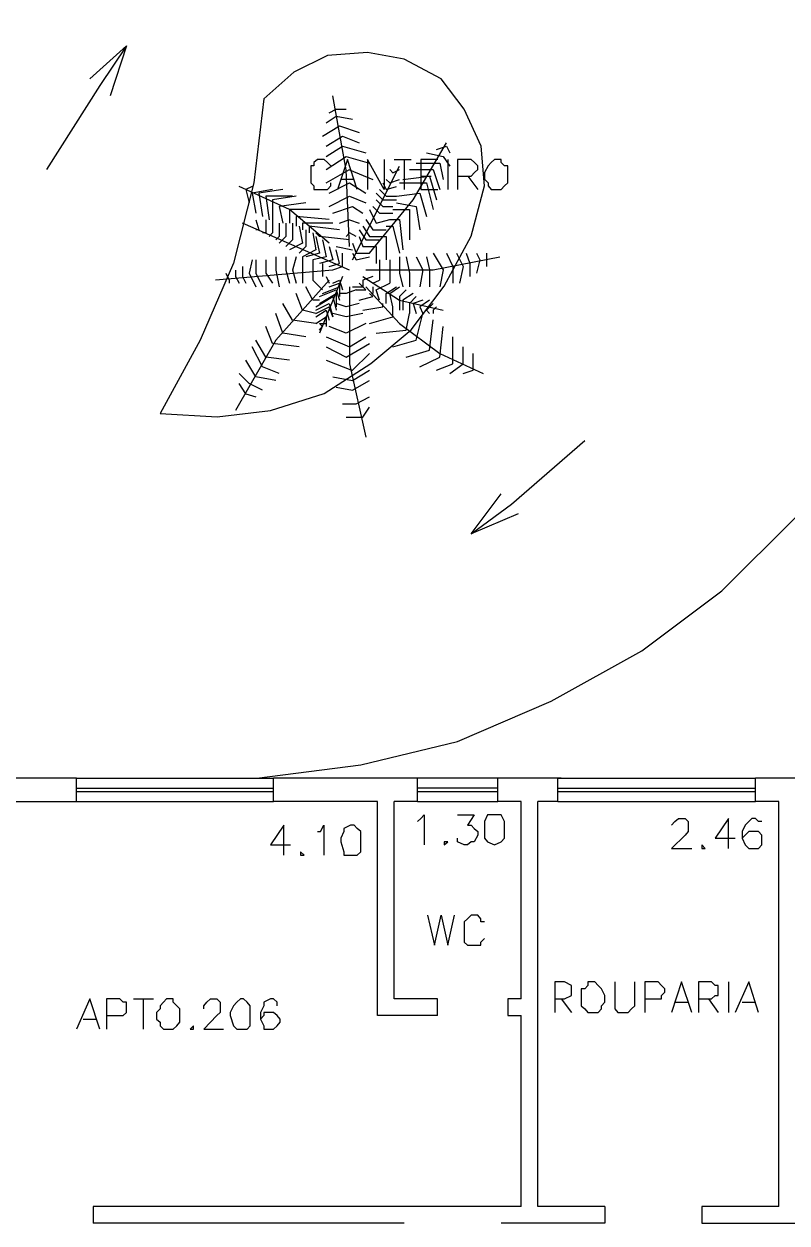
# Model space of a CAD drawing. Header units: millimetres. Extents: x -369 to -70, y -1414 to -1185.
# Drawn here: x -246.72 to -238.99, y -1321.96 to -1309.83 of the extents above; entities that cross this region are included whole.
import ezdxf

# ---------------------------------------------------------------- set-up
doc = ezdxf.new("R2010")
doc.units = ezdxf.units.MM
doc.header["$MEASUREMENT"] = 0
for name, color, linetype in [('10', 10, 'Continuous'), ('2', 2, 'Continuous'), ('50', 50, 'Continuous'), ('64', 64, 'Continuous'), ('8', 8, 'Continuous')]:
    doc.layers.add(name, color=color, linetype=linetype)

msp = doc.modelspace()

# ---------------------------------------------------------------- linework, layer by layer
at = {"layer": '10'}
for points in [[(-246.184, -1317.463), (-248.418, -1317.463)], [(-247.235, -1317.699), (-246.184, -1317.699), (-246.184, -1317.699), (-246.184, -1317.463)], [(-242.735, -1317.463), (-244.19, -1317.463)], [(-243.139, -1317.699), (-244.19, -1317.699), (-244.19, -1317.463)], [(-241.313, -1317.463), (-242.735, -1317.463)], [(-242.735, -1317.699), (-242.735, -1317.463)], [(-241.281, -1317.463), (-241.92, -1317.463)], [(-241.684, -1317.699), (-241.92, -1317.699), (-241.92, -1317.463)], [(-241.313, -1317.699), (-241.313, -1317.463)], [(-238.539, -1317.463), (-239.314, -1317.463)], [(-239.079, -1317.699), (-239.314, -1317.699), (-239.314, -1317.463)], [(-243.139, -1319.865), (-243.139, -1317.699)], [(-242.971, -1319.697), (-242.971, -1317.699)], [(-242.735, -1317.699), (-242.971, -1317.699)], [(-241.684, -1319.697), (-241.684, -1317.699)], [(-241.516, -1321.795), (-241.516, -1317.699)], [(-241.313, -1317.699), (-241.516, -1317.699)], [(-239.079, -1321.795), (-239.079, -1317.699)], [(-242.531, -1319.697), (-242.971, -1319.697)], [(-242.531, -1319.865), (-242.531, -1319.697)], [(-241.684, -1319.697), (-241.82, -1319.697), (-241.82, -1319.697), (-241.82, -1319.865), (-241.684, -1319.865)], [(-242.531, -1319.865), (-243.139, -1319.865)], [(-241.684, -1321.795), (-241.684, -1319.865)], [(-241.684, -1321.795), (-246.016, -1321.795)], [(-246.016, -1321.795), (-246.016, -1321.963)], [(-240.837, -1321.795), (-241.516, -1321.795)], [(-240.837, -1321.795), (-240.837, -1321.963)], [(-239.079, -1321.795), (-239.858, -1321.795), (-239.858, -1321.795), (-239.858, -1321.963), (-239.858, -1321.963), (-238.911, -1321.963)], [(-242.867, -1321.963), (-246.016, -1321.963)], [(-240.837, -1321.963), (-241.888, -1321.963)]]:
    msp.add_lwpolyline(points, dxfattribs=at)
at = {"layer": '2'}
for points in [[(-245.373, -1317.463), (-244.358, -1317.463), (-243.307, -1317.327), (-242.328, -1317.092), (-241.38, -1316.684), (-240.465, -1316.176), (-239.654, -1315.569), (-238.907, -1314.822), (-238.299, -1314.01), (-238.299, -1314.01), (-238.028, -1313.199), (-237.928, -1312.352), (-237.928, -1311.509), (-238.063, -1310.697), (-238.367, -1309.882), (-238.775, -1309.139)], [(-245.337, -1313.775), (-244.761, -1313.807), (-244.222, -1313.743), (-243.678, -1313.571), (-243.207, -1313.267), (-242.799, -1312.927), (-242.463, -1312.488), (-242.192, -1311.98), (-242.056, -1311.473), (-242.088, -1311.069), (-242.26, -1310.697), (-242.495, -1310.39), (-242.867, -1310.19), (-243.239, -1310.122), (-243.646, -1310.154), (-243.986, -1310.322), (-244.29, -1310.593), (-244.29, -1310.593), (-244.39, -1311.441), (-244.594, -1312.252), (-244.933, -1313.031), (-245.337, -1313.775)]]:
    msp.add_lwpolyline(points, dxfattribs=at)
at = {"layer": '50'}
for points in [[(-245.677, -1310.054), (-245.948, -1310.458), (-246.488, -1311.305)], [(-246.048, -1310.39), (-245.677, -1310.054), (-245.844, -1310.561)], [(-243.61, -1311.269), (-243.61, -1311.269), (-243.646, -1311.237), (-243.678, -1311.205), (-243.746, -1311.205), (-243.782, -1311.237), (-243.782, -1311.269), (-243.814, -1311.269), (-243.814, -1311.337), (-243.814, -1311.405), (-243.814, -1311.441), (-243.782, -1311.473), (-243.782, -1311.509), (-243.746, -1311.509), (-243.678, -1311.509), (-243.646, -1311.509), (-243.61, -1311.473), (-243.61, -1311.441)], [(-243.343, -1311.509), (-243.443, -1311.205), (-243.443, -1311.205), (-243.542, -1311.509)], [(-243.071, -1311.205), (-243.071, -1311.509), (-243.071, -1311.509), (-243.239, -1311.205), (-243.239, -1311.205), (-243.239, -1311.509)], [(-242.971, -1311.205), (-242.799, -1311.205)], [(-242.867, -1311.205), (-242.867, -1311.509)], [(-242.527, -1311.205), (-242.699, -1311.205), (-242.699, -1311.205), (-242.699, -1311.509)], [(-242.428, -1311.205), (-242.428, -1311.509)], [(-242.328, -1311.373), (-242.192, -1311.373), (-242.156, -1311.337), (-242.124, -1311.305), (-242.124, -1311.269), (-242.156, -1311.237), (-242.192, -1311.205), (-242.328, -1311.205), (-242.328, -1311.205), (-242.328, -1311.509)], [(-241.956, -1311.205), (-241.988, -1311.237), (-242.02, -1311.269), (-242.056, -1311.337), (-242.056, -1311.405), (-242.02, -1311.441), (-242.02, -1311.473), (-241.988, -1311.509), (-241.956, -1311.509), (-241.888, -1311.509), (-241.852, -1311.473), (-241.82, -1311.441), (-241.82, -1311.405), (-241.82, -1311.337), (-241.82, -1311.269), (-241.852, -1311.269), (-241.888, -1311.237), (-241.888, -1311.205), (-241.956, -1311.205)], [(-242.699, -1311.373), (-242.595, -1311.373)], [(-242.224, -1311.373), (-242.124, -1311.509)], [(-243.511, -1311.405), (-243.375, -1311.405)], [(-242.699, -1311.509), (-242.527, -1311.509)], [(-242.192, -1314.993), (-241.784, -1314.69), (-241.041, -1314.046)], [(-241.716, -1314.79), (-242.192, -1314.993), (-241.888, -1314.586)], [(-242.735, -1317.903), (-242.699, -1317.871), (-242.667, -1317.835), (-242.667, -1318.139)], [(-242.328, -1317.835), (-242.16, -1317.835), (-242.228, -1317.939), (-242.192, -1317.939), (-242.16, -1317.971), (-242.124, -1318.003), (-242.124, -1318.039), (-242.16, -1318.107), (-242.192, -1318.107), (-242.228, -1318.139), (-242.26, -1318.139), (-242.328, -1318.107), (-242.328, -1318.071)], [(-241.956, -1317.835), (-242.024, -1317.835), (-242.056, -1317.903), (-242.056, -1317.971), (-242.056, -1318.003), (-242.056, -1318.071), (-242.024, -1318.107), (-241.956, -1318.139), (-241.888, -1318.107), (-241.852, -1318.071), (-241.852, -1318.003), (-241.852, -1317.971), (-241.852, -1317.903), (-241.888, -1317.835), (-241.956, -1317.835)], [(-240.162, -1317.939), (-240.162, -1317.939), (-240.13, -1317.903), (-240.094, -1317.871), (-240.026, -1317.871), (-239.994, -1317.903), (-239.994, -1317.939), (-239.994, -1317.971), (-239.994, -1318.003), (-240.026, -1318.039), (-240.162, -1318.175), (-239.958, -1318.175)], [(-239.586, -1318.175), (-239.586, -1317.871), (-239.586, -1317.871), (-239.722, -1318.071), (-239.518, -1318.071)], [(-239.25, -1317.903), (-239.282, -1317.903), (-239.314, -1317.871), (-239.35, -1317.871), (-239.382, -1317.903), (-239.418, -1317.939), (-239.45, -1318.003), (-239.45, -1318.071), (-239.418, -1318.139), (-239.382, -1318.175), (-239.35, -1318.175), (-239.282, -1318.175), (-239.25, -1318.139), (-239.25, -1318.107), (-239.25, -1318.071), (-239.25, -1318.039), (-239.282, -1318.003), (-239.35, -1318.003), (-239.382, -1318.003), (-239.418, -1318.039), (-239.45, -1318.071)], [(-244.086, -1318.243), (-244.086, -1317.939), (-244.086, -1317.939), (-244.222, -1318.139), (-244.018, -1318.139)], [(-243.746, -1318.003), (-243.714, -1318.003), (-243.682, -1317.939), (-243.682, -1318.243)], [(-243.411, -1317.939), (-243.479, -1317.971), (-243.479, -1318.003), (-243.511, -1318.071), (-243.511, -1318.107), (-243.479, -1318.207), (-243.479, -1318.243), (-243.411, -1318.243), (-243.375, -1318.243), (-243.343, -1318.243), (-243.307, -1318.207), (-243.307, -1318.107), (-243.307, -1318.071), (-243.307, -1318.003), (-243.343, -1317.971), (-243.375, -1317.939), (-243.411, -1317.939)], [(-242.463, -1318.107), (-242.463, -1318.107), (-242.463, -1318.139), (-242.428, -1318.107), (-242.463, -1318.107)], [(-239.858, -1318.139), (-239.858, -1318.175), (-239.822, -1318.175), (-239.858, -1318.139)], [(-243.918, -1318.207), (-243.918, -1318.243), (-243.882, -1318.243), (-243.918, -1318.207)], [(-242.631, -1318.85), (-242.563, -1319.154), (-242.563, -1319.154), (-242.495, -1318.85), (-242.495, -1318.85), (-242.428, -1319.154), (-242.428, -1319.154), (-242.36, -1318.85)], [(-242.056, -1318.918), (-242.092, -1318.918), (-242.092, -1318.886), (-242.124, -1318.85), (-242.192, -1318.85), (-242.228, -1318.886), (-242.26, -1318.918), (-242.26, -1318.986), (-242.26, -1319.054), (-242.26, -1319.086), (-242.26, -1319.122), (-242.228, -1319.154), (-242.192, -1319.154), (-242.124, -1319.154), (-242.092, -1319.154), (-242.092, -1319.122), (-242.056, -1319.086)], [(-241.344, -1319.697), (-241.245, -1319.697), (-241.177, -1319.661), (-241.177, -1319.629), (-241.177, -1319.593), (-241.177, -1319.561), (-241.245, -1319.525), (-241.344, -1319.525), (-241.344, -1319.525), (-241.344, -1319.833)], [(-241.009, -1319.525), (-241.009, -1319.561), (-241.041, -1319.593), (-241.077, -1319.593), (-241.077, -1319.661), (-241.077, -1319.729), (-241.077, -1319.765), (-241.041, -1319.797), (-241.009, -1319.833), (-240.941, -1319.833), (-240.905, -1319.833), (-240.873, -1319.797), (-240.873, -1319.765), (-240.837, -1319.729), (-240.837, -1319.661), (-240.873, -1319.593), (-240.905, -1319.561), (-240.941, -1319.525), (-241.009, -1319.525)], [(-240.737, -1319.525), (-240.737, -1319.765), (-240.737, -1319.797), (-240.705, -1319.833), (-240.669, -1319.833), (-240.637, -1319.833), (-240.601, -1319.833), (-240.569, -1319.797), (-240.533, -1319.765), (-240.533, -1319.525)], [(-240.433, -1319.697), (-240.297, -1319.697), (-240.265, -1319.697), (-240.265, -1319.661), (-240.23, -1319.629), (-240.23, -1319.593), (-240.265, -1319.561), (-240.297, -1319.525), (-240.433, -1319.525), (-240.433, -1319.525), (-240.433, -1319.833)], [(-239.958, -1319.833), (-240.062, -1319.525), (-240.062, -1319.525), (-240.162, -1319.833)], [(-239.89, -1319.697), (-239.758, -1319.697), (-239.722, -1319.661), (-239.69, -1319.661), (-239.69, -1319.629), (-239.69, -1319.593), (-239.69, -1319.561), (-239.722, -1319.561), (-239.758, -1319.525), (-239.89, -1319.525), (-239.89, -1319.525), (-239.89, -1319.833)], [(-239.586, -1319.525), (-239.586, -1319.833)], [(-239.282, -1319.833), (-239.382, -1319.525), (-239.382, -1319.525), (-239.518, -1319.833)], [(-245.948, -1320.001), (-246.048, -1319.697), (-246.048, -1319.697), (-246.184, -1320.001)], [(-245.88, -1319.865), (-245.744, -1319.865), (-245.713, -1319.865), (-245.677, -1319.833), (-245.677, -1319.797), (-245.677, -1319.765), (-245.677, -1319.729), (-245.713, -1319.729), (-245.744, -1319.697), (-245.88, -1319.697), (-245.88, -1319.697), (-245.88, -1320.001)], [(-245.609, -1319.697), (-245.405, -1319.697)], [(-245.509, -1319.697), (-245.509, -1320.001)], [(-245.273, -1319.697), (-245.305, -1319.729), (-245.337, -1319.765), (-245.337, -1319.797), (-245.373, -1319.833), (-245.373, -1319.901), (-245.337, -1319.933), (-245.337, -1319.969), (-245.305, -1320.001), (-245.273, -1320.001), (-245.205, -1320.001), (-245.169, -1319.969), (-245.137, -1319.933), (-245.137, -1319.901), (-245.137, -1319.833), (-245.137, -1319.797), (-245.169, -1319.765), (-245.205, -1319.729), (-245.205, -1319.697), (-245.273, -1319.697)], [(-244.897, -1319.797), (-244.897, -1319.765), (-244.865, -1319.729), (-244.829, -1319.697), (-244.765, -1319.697), (-244.729, -1319.729), (-244.729, -1319.765), (-244.729, -1319.797), (-244.729, -1319.833), (-244.765, -1319.865), (-244.897, -1320.001), (-244.697, -1320.001)], [(-244.526, -1319.697), (-244.562, -1319.729), (-244.594, -1319.765), (-244.63, -1319.833), (-244.63, -1319.865), (-244.594, -1319.969), (-244.562, -1320.001), (-244.526, -1320.001), (-244.494, -1320.001), (-244.458, -1320.001), (-244.426, -1319.969), (-244.426, -1319.865), (-244.426, -1319.833), (-244.426, -1319.765), (-244.458, -1319.729), (-244.494, -1319.697), (-244.526, -1319.697)], [(-244.154, -1319.765), (-244.154, -1319.729), (-244.19, -1319.697), (-244.222, -1319.697), (-244.29, -1319.729), (-244.29, -1319.765), (-244.322, -1319.833), (-244.322, -1319.901), (-244.29, -1319.969), (-244.29, -1320.001), (-244.222, -1320.001), (-244.19, -1320.001), (-244.154, -1319.969), (-244.122, -1319.933), (-244.122, -1319.901), (-244.154, -1319.865), (-244.19, -1319.833), (-244.222, -1319.833), (-244.29, -1319.833), (-244.29, -1319.865), (-244.322, -1319.901)], [(-241.281, -1319.697), (-241.177, -1319.833)], [(-240.13, -1319.729), (-239.994, -1319.729)], [(-239.79, -1319.697), (-239.69, -1319.833)], [(-239.45, -1319.729), (-239.314, -1319.729)], [(-246.116, -1319.901), (-245.98, -1319.901)], [(-245.001, -1319.969), (-245.033, -1320.001), (-245.001, -1320.001), (-245.001, -1319.969)]]:
    msp.add_lwpolyline(points, dxfattribs=at)
at = {"layer": '64'}
for points in [[(-243.423, -1312.084), (-243.455, -1311.309), (-243.59, -1310.561)], [(-243.658, -1310.833), (-243.558, -1310.765), (-243.391, -1310.797)], [(-243.626, -1310.733), (-243.558, -1310.697), (-243.558, -1310.697), (-243.455, -1310.697)], [(-243.694, -1310.969), (-243.523, -1310.865)], [(-243.523, -1310.865), (-243.323, -1310.933)], [(-243.658, -1311.069), (-243.491, -1310.969)], [(-243.491, -1310.969), (-243.323, -1311.037)], [(-243.658, -1311.173), (-243.491, -1311.069)], [(-243.491, -1311.069), (-243.255, -1311.137)], [(-243.219, -1312.152), (-242.779, -1311.613), (-242.44, -1311.037)], [(-242.643, -1311.137), (-242.475, -1311.173)], [(-242.543, -1311.105), (-242.44, -1311.069)], [(-242.44, -1311.069), (-242.408, -1311.137)], [(-243.658, -1311.305), (-243.455, -1311.173)], [(-243.455, -1311.173), (-243.219, -1311.241)], [(-242.747, -1311.241), (-242.507, -1311.241)], [(-242.507, -1311.241), (-242.475, -1311.409)], [(-242.475, -1311.173), (-242.408, -1311.273)], [(-243.658, -1311.441), (-243.423, -1311.305)], [(-243.423, -1311.309), (-243.187, -1311.409)], [(-243.391, -1312.22), (-242.915, -1311.273)], [(-243.015, -1311.305), (-242.983, -1311.341)], [(-242.983, -1311.341), (-242.915, -1311.305)], [(-242.883, -1311.409), (-242.611, -1311.373)], [(-242.815, -1311.305), (-242.575, -1311.305)], [(-242.611, -1311.373), (-242.543, -1311.613)], [(-242.575, -1311.305), (-242.507, -1311.509)], [(-243.626, -1312.052), (-244.03, -1311.712), (-244.538, -1311.477)], [(-244.406, -1311.477), (-244.47, -1311.509), (-244.47, -1311.509), (-244.438, -1311.645)], [(-243.626, -1311.545), (-243.423, -1311.441)], [(-243.423, -1311.441), (-243.255, -1311.545)], [(-243.083, -1311.441), (-243.051, -1311.509)], [(-243.051, -1311.409), (-243.015, -1311.441)], [(-243.051, -1311.509), (-242.947, -1311.477)], [(-243.015, -1311.441), (-242.915, -1311.409)], [(-242.915, -1311.441), (-242.643, -1311.441)], [(-242.643, -1311.441), (-242.575, -1311.712)], [(-244.202, -1311.509), (-244.406, -1311.545)], [(-244.406, -1311.545), (-244.37, -1311.748)], [(-244.098, -1311.509), (-244.338, -1311.545)], [(-244.338, -1311.545), (-244.302, -1311.78)], [(-244.27, -1311.577), (-244.234, -1311.816)], [(-243.998, -1311.577), (-244.27, -1311.577)], [(-243.962, -1311.577), (-244.202, -1311.613), (-244.202, -1311.613), (-244.202, -1311.816)], [(-243.626, -1311.68), (-243.423, -1311.577)], [(-243.423, -1311.577), (-243.255, -1311.645)], [(-243.151, -1311.545), (-243.083, -1311.613)], [(-243.151, -1311.613), (-243.083, -1311.68)], [(-243.119, -1311.509), (-243.051, -1311.577)], [(-243.083, -1311.613), (-242.947, -1311.613)], [(-243.051, -1311.577), (-242.947, -1311.577)], [(-242.947, -1311.577), (-242.711, -1311.545)], [(-242.711, -1311.545), (-242.643, -1311.78)], [(-243.862, -1311.645), (-244.134, -1311.68), (-244.134, -1311.68), (-244.098, -1311.848)], [(-244.03, -1311.712), (-244.03, -1311.848)], [(-243.726, -1311.712), (-244.03, -1311.712)], [(-243.59, -1311.748), (-243.391, -1311.68)], [(-243.391, -1311.68), (-243.287, -1311.748)], [(-243.219, -1311.712), (-243.151, -1311.848)], [(-243.187, -1311.68), (-243.119, -1311.748)], [(-243.119, -1311.748), (-242.983, -1311.748)], [(-243.083, -1311.68), (-242.983, -1311.68)], [(-242.983, -1311.712), (-242.815, -1311.712)], [(-242.947, -1311.645), (-242.747, -1311.68)], [(-242.815, -1311.712), (-242.815, -1312.016)], [(-242.747, -1311.68), (-242.711, -1311.916)], [(-243.423, -1312.324), (-244.506, -1311.848)], [(-244.37, -1311.816), (-244.338, -1311.916), (-244.338, -1311.916), (-244.37, -1311.916)], [(-244.27, -1311.816), (-244.27, -1311.948), (-244.27, -1311.948), (-244.302, -1311.948)], [(-244.202, -1311.812), (-244.202, -1311.948)], [(-244.134, -1311.848), (-244.134, -1311.984)], [(-244.066, -1311.848), (-244.066, -1311.984)], [(-243.998, -1311.848), (-243.998, -1312.016)], [(-243.962, -1311.78), (-243.962, -1311.88)], [(-243.626, -1311.812), (-243.962, -1311.78)], [(-243.898, -1311.848), (-243.898, -1311.916)], [(-243.59, -1311.848), (-243.898, -1311.848)], [(-243.523, -1311.848), (-243.423, -1311.812)], [(-243.423, -1311.816), (-243.323, -1311.848)], [(-243.255, -1311.812), (-243.187, -1311.916)], [(-243.151, -1311.848), (-243.015, -1311.812)], [(-243.015, -1311.812), (-242.915, -1311.812)], [(-242.915, -1311.812), (-242.883, -1312.12)], [(-244.202, -1311.948), (-244.234, -1311.984)], [(-244.134, -1311.984), (-244.166, -1312.016)], [(-244.066, -1311.984), (-244.134, -1312.052)], [(-243.93, -1311.88), (-243.898, -1312.052)], [(-243.862, -1311.916), (-243.862, -1312.084)], [(-243.83, -1311.88), (-243.83, -1311.948)], [(-243.523, -1311.916), (-243.83, -1311.88)], [(-243.794, -1311.948), (-243.762, -1312.12)], [(-243.726, -1311.984), (-243.762, -1311.948)], [(-243.762, -1311.984), (-243.726, -1312.152)], [(-243.423, -1312.016), (-243.726, -1311.984)], [(-243.423, -1311.948), (-243.455, -1311.984)], [(-243.355, -1311.984), (-243.423, -1311.948)], [(-243.323, -1311.916), (-243.255, -1312.016)], [(-243.323, -1311.984), (-243.287, -1312.084)], [(-243.287, -1311.88), (-243.219, -1311.984)], [(-243.219, -1311.984), (-243.119, -1311.984)], [(-243.187, -1311.916), (-243.051, -1311.916)], [(-243.119, -1311.984), (-243.051, -1311.984)], [(-243.051, -1311.88), (-242.983, -1311.88)], [(-243.051, -1311.984), (-243.051, -1312.22)], [(-242.983, -1311.88), (-242.915, -1312.152)], [(-243.998, -1312.016), (-244.066, -1312.084)], [(-243.898, -1312.052), (-244.03, -1312.12)], [(-243.862, -1312.084), (-243.93, -1312.152)], [(-243.694, -1312.016), (-243.658, -1312.188), (-243.794, -1312.22)], [(-243.626, -1312.084), (-243.59, -1312.22), (-243.59, -1312.22), (-243.726, -1312.256)], [(-243.558, -1312.084), (-243.391, -1312.12)], [(-243.391, -1312.052), (-243.355, -1312.152)], [(-243.287, -1312.084), (-243.151, -1312.084)], [(-243.255, -1312.016), (-243.119, -1312.016)], [(-243.151, -1312.084), (-243.151, -1312.256)], [(-244.406, -1312.22), (-244.438, -1312.356)], [(-244.37, -1312.22), (-244.37, -1312.356)], [(-244.27, -1312.22), (-244.27, -1312.356)], [(-244.166, -1312.188), (-244.166, -1312.324)], [(-244.066, -1312.188), (-244.066, -1312.324)], [(-243.962, -1312.188), (-243.998, -1312.324)], [(-243.762, -1312.12), (-243.898, -1312.188)], [(-243.898, -1312.188), (-243.898, -1312.32), (-243.898, -1312.32), (-243.898, -1312.456)], [(-243.726, -1312.152), (-243.862, -1312.188)], [(-243.794, -1312.22), (-243.794, -1312.32)], [(-243.523, -1312.256), (-243.558, -1312.12)], [(-243.491, -1312.288), (-243.491, -1312.152)], [(-243.391, -1312.152), (-243.355, -1312.22), (-243.219, -1312.188)], [(-243.355, -1312.152), (-243.219, -1312.152)], [(-243.255, -1312.32), (-242.575, -1312.32), (-241.9, -1312.188)], [(-243.119, -1312.22), (-243.119, -1312.356)], [(-243.015, -1312.22), (-243.015, -1312.356)], [(-242.915, -1312.188), (-242.915, -1312.356)], [(-242.847, -1312.188), (-242.815, -1312.356)], [(-242.747, -1312.188), (-242.679, -1312.32), (-242.679, -1312.32), (-242.711, -1312.492)], [(-242.643, -1312.188), (-242.611, -1312.32), (-242.611, -1312.32), (-242.611, -1312.492)], [(-242.575, -1312.152), (-242.475, -1312.32), (-242.475, -1312.32), (-242.507, -1312.492)], [(-242.44, -1312.152), (-242.376, -1312.288)], [(-242.34, -1312.152), (-242.272, -1312.288), (-242.308, -1312.456)], [(-242.24, -1312.152), (-242.204, -1312.256)], [(-242.136, -1312.152), (-242.104, -1312.22), (-242.136, -1312.356)], [(-242.036, -1312.152), (-242.036, -1312.22), (-242.036, -1312.22), (-242.036, -1312.288)], [(-243.59, -1312.324), (-244.777, -1312.424)], [(-244.574, -1312.324), (-244.574, -1312.388), (-244.538, -1312.456)], [(-244.506, -1312.288), (-244.506, -1312.388)], [(-244.166, -1312.324), (-244.134, -1312.492)], [(-244.066, -1312.324), (-244.03, -1312.456)], [(-243.998, -1312.32), (-243.962, -1312.456)], [(-243.794, -1312.324), (-243.794, -1312.424)], [(-243.694, -1312.256), (-243.694, -1312.32)], [(-243.694, -1312.32), (-243.694, -1312.388)], [(-243.626, -1312.288), (-243.523, -1312.256)], [(-243.59, -1312.32), (-243.491, -1312.288)], [(-242.376, -1312.288), (-242.376, -1312.456)], [(-242.204, -1312.256), (-242.204, -1312.388)], [(-244.673, -1312.356), (-244.641, -1312.424), (-244.641, -1312.424), (-244.641, -1312.456)], [(-243.626, -1312.424), (-244.166, -1313.031), (-244.574, -1313.743)], [(-244.506, -1312.388), (-244.47, -1312.456)], [(-244.438, -1312.356), (-244.37, -1312.492)], [(-244.37, -1312.356), (-244.302, -1312.492)], [(-244.27, -1312.356), (-244.202, -1312.456)], [(-243.694, -1312.524), (-243.794, -1312.424)], [(-243.491, -1312.388), (-243.726, -1312.963)], [(-243.658, -1312.388), (-243.626, -1312.456)], [(-243.626, -1312.492), (-243.523, -1312.456)], [(-243.59, -1312.456), (-243.523, -1312.424)], [(-243.523, -1312.424), (-243.491, -1312.524)], [(-243.523, -1312.456), (-243.523, -1312.56)], [(-243.287, -1312.424), (-243.287, -1312.492), (-243.323, -1312.456)], [(-243.187, -1312.388), (-243.287, -1312.424)], [(-243.287, -1312.388), (-242.915, -1312.628), (-242.475, -1312.728)], [(-243.187, -1312.456), (-243.119, -1312.424)], [(-243.151, -1312.524), (-243.015, -1312.456)], [(-243.119, -1312.356), (-243.119, -1312.424)], [(-243.015, -1312.356), (-243.015, -1312.456)], [(-242.915, -1312.356), (-242.883, -1312.492)], [(-242.815, -1312.356), (-242.815, -1312.492)], [(-243.898, -1312.728), (-243.962, -1312.56)], [(-243.794, -1312.628), (-243.862, -1312.492)], [(-243.762, -1312.696), (-243.59, -1312.592), (-243.59, -1312.592), (-243.558, -1312.728)], [(-243.726, -1312.592), (-243.558, -1312.524)], [(-243.726, -1312.66), (-243.558, -1312.56), (-243.558, -1312.56), (-243.558, -1312.696)], [(-243.694, -1312.56), (-243.523, -1312.492)], [(-243.558, -1312.524), (-243.523, -1312.628)], [(-243.523, -1312.492), (-243.523, -1312.592)], [(-243.455, -1312.56), (-243.523, -1312.56)], [(-243.355, -1312.524), (-243.455, -1312.56)], [(-243.423, -1312.492), (-243.423, -1313.271), (-243.255, -1314.014)], [(-243.391, -1312.492), (-243.287, -1312.492)], [(-243.355, -1312.524), (-243.255, -1312.524)], [(-243.323, -1312.628), (-243.187, -1312.592)], [(-243.255, -1312.524), (-243.287, -1312.492)], [(-243.255, -1312.492), (-242.915, -1312.863), (-242.507, -1313.167), (-242.068, -1313.371)], [(-243.187, -1312.592), (-243.219, -1312.56)], [(-243.187, -1312.492), (-243.187, -1312.56)], [(-243.119, -1312.628), (-243.151, -1312.524)], [(-243.051, -1312.56), (-242.947, -1312.492)], [(-243.051, -1312.66), (-243.051, -1312.56)], [(-243.015, -1312.56), (-242.915, -1312.492)], [(-242.983, -1312.696), (-243.015, -1312.56)], [(-242.847, -1312.524), (-242.915, -1312.592)], [(-242.915, -1312.592), (-242.915, -1312.728)], [(-242.779, -1312.56), (-242.883, -1312.628)], [(-242.747, -1312.592), (-242.815, -1312.66)], [(-243.998, -1312.831), (-244.098, -1312.66)], [(-243.726, -1312.628), (-243.794, -1312.628)], [(-243.762, -1312.728), (-243.626, -1312.66)], [(-243.762, -1312.763), (-243.626, -1312.696)], [(-243.626, -1312.66), (-243.59, -1312.795), (-243.59, -1312.795), (-243.626, -1312.696)], [(-243.455, -1312.696), (-243.558, -1312.66)], [(-243.323, -1312.66), (-243.455, -1312.696)], [(-243.287, -1312.728), (-243.083, -1312.696), (-243.083, -1312.696), (-243.083, -1312.66)], [(-242.983, -1312.795), (-242.983, -1312.696)], [(-242.883, -1312.628), (-242.883, -1312.728)], [(-242.815, -1312.66), (-242.815, -1312.763)], [(-242.679, -1312.628), (-242.779, -1312.66), (-242.779, -1312.66), (-242.747, -1312.763)], [(-242.611, -1312.628), (-242.711, -1312.696), (-242.679, -1312.763)], [(-242.575, -1312.66), (-242.643, -1312.728)], [(-242.543, -1312.696), (-242.575, -1312.728), (-242.575, -1312.728), (-242.575, -1312.763)], [(-244.098, -1312.963), (-244.166, -1312.763)], [(-243.762, -1312.863), (-243.998, -1312.831)], [(-243.762, -1312.763), (-243.898, -1312.728)], [(-243.762, -1312.795), (-243.658, -1312.728)], [(-243.762, -1312.863), (-243.658, -1312.795)], [(-243.658, -1312.728), (-243.626, -1312.831)], [(-243.658, -1312.795), (-243.658, -1312.863), (-243.658, -1312.895)], [(-243.455, -1312.795), (-243.59, -1312.763)], [(-243.287, -1312.763), (-243.455, -1312.795)], [(-243.219, -1312.863), (-242.983, -1312.795)], [(-242.847, -1312.931), (-242.815, -1312.763)], [(-242.747, -1313.031), (-242.679, -1312.763)], [(-242.643, -1312.728), (-242.611, -1312.763)], [(-242.611, -1313.135), (-242.575, -1312.827)], [(-244.202, -1313.067), (-244.27, -1312.895)], [(-243.694, -1312.895), (-243.726, -1312.863)], [(-243.726, -1312.863), (-243.658, -1312.863)], [(-243.726, -1312.931), (-243.694, -1312.895)], [(-243.455, -1312.963), (-243.626, -1312.895)], [(-243.255, -1312.863), (-243.455, -1312.963)], [(-243.151, -1312.963), (-242.847, -1312.931)], [(-242.507, -1313.203), (-242.475, -1312.895)], [(-244.27, -1313.203), (-244.37, -1313.031)], [(-243.93, -1313.099), (-244.202, -1313.067)], [(-243.862, -1312.999), (-244.098, -1312.963)], [(-243.658, -1312.999), (-243.423, -1313.099)], [(-243.455, -1313.203), (-243.219, -1313.067)], [(-243.423, -1313.099), (-243.255, -1312.999)], [(-242.983, -1313.099), (-242.747, -1313.031)], [(-242.376, -1313.271), (-242.376, -1312.999)], [(-244.302, -1313.303), (-244.406, -1313.099)], [(-244.03, -1313.235), (-244.27, -1313.203)], [(-243.658, -1313.099), (-243.455, -1313.203)], [(-243.391, -1313.335), (-243.219, -1313.167)], [(-242.847, -1313.203), (-242.611, -1313.135)], [(-242.711, -1313.303), (-242.507, -1313.203)], [(-242.272, -1313.271), (-242.272, -1313.099)], [(-242.172, -1313.335), (-242.172, -1313.167)], [(-244.37, -1313.403), (-244.47, -1313.235)], [(-244.134, -1313.371), (-244.302, -1313.303)], [(-243.658, -1313.235), (-243.391, -1313.339)], [(-242.543, -1313.335), (-242.376, -1313.271)], [(-242.408, -1313.371), (-242.272, -1313.271)], [(-244.438, -1313.471), (-244.538, -1313.371)], [(-244.166, -1313.439), (-244.37, -1313.403)], [(-243.59, -1313.403), (-243.391, -1313.439)], [(-243.391, -1313.439), (-243.219, -1313.335)], [(-243.391, -1313.539), (-243.219, -1313.439)], [(-242.272, -1313.371), (-242.172, -1313.335)], [(-244.47, -1313.575), (-244.538, -1313.471)], [(-244.302, -1313.539), (-244.438, -1313.471)], [(-243.558, -1313.507), (-243.391, -1313.539)], [(-244.47, -1313.575), (-244.37, -1313.607)], [(-243.491, -1313.675), (-243.355, -1313.675)], [(-243.355, -1313.675), (-243.219, -1313.607)], [(-243.287, -1313.811), (-243.219, -1313.711)], [(-243.455, -1313.811), (-243.287, -1313.811)]]:
    msp.add_lwpolyline(points, dxfattribs=at)
at = {"layer": '8'}
for points in [[(-246.184, -1317.463), (-244.19, -1317.463)], [(-246.184, -1317.563), (-244.19, -1317.563)], [(-241.92, -1317.463), (-242.735, -1317.463)], [(-241.92, -1317.563), (-242.735, -1317.563)], [(-241.313, -1317.463), (-239.314, -1317.463)], [(-241.313, -1317.563), (-239.314, -1317.563)], [(-246.184, -1317.599), (-244.19, -1317.599)], [(-242.735, -1317.599), (-241.92, -1317.599)], [(-241.313, -1317.599), (-239.314, -1317.599)], [(-246.184, -1317.699), (-244.19, -1317.699)], [(-242.735, -1317.699), (-241.92, -1317.699)], [(-241.313, -1317.699), (-239.314, -1317.699)]]:
    msp.add_lwpolyline(points, dxfattribs=at)

doc.saveas('drawing.dxf')
